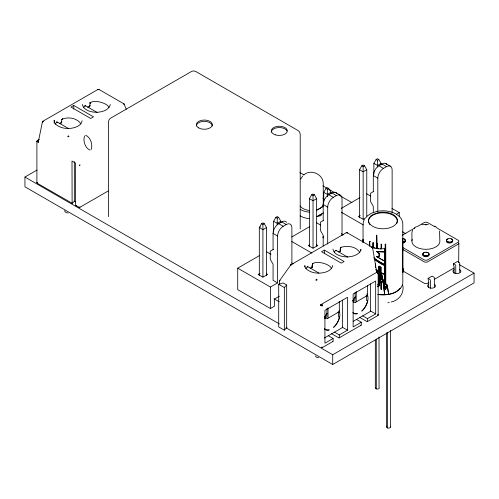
<?xml version="1.0" encoding="UTF-8"?>
<svg xmlns="http://www.w3.org/2000/svg" width="499" height="499" viewBox="0 0 499 499"><rect width="100%" height="100%" fill="white"/><g stroke="black" fill="none" stroke-linecap="round" stroke-linejoin="round"><path stroke-width="0.75" d="M87.656 107.216A13.155 7.597 0 0 1 89.034 106.605L90.013 105.613C87.961 97.742 107.703 102.414 108.969 107.472M310.06 268.169A13.155 7.597 0 0 1 311.438 267.558L312.418 266.566C310.372 258.694 330.107 263.372 331.38 268.431M375.317 387.904L375.317 340.362M378.055 286.856L378.991 285.646L379.153 266.142L380.88 267.177L380.837 272.666L384.642 274.519L384.61 248.571L380.818 248.945L381.08 248.047L381.629 248.047L381.654 244.173L381.629 248.047L380.818 248.945L377.069 248.658L370.994 247.124M386.588 426.963L386.594 332.864M402.874 272.098L402.45 272.591L402.444 268.924M399.736 216.828C401.826 219.061 403.08 222.092 402.805 225.174L402.805 283.675C400.161 293.992 386.625 295.807 377.712 294.441M402.3 251.215L402.693 251.184L402.712 248.14L402.693 238.765L402.3 238.796M375.435 263.896L375.585 267.464M402.375 269.048L402.774 269.023C403.148 271.824 402.163 274.369 402.755 268.106L402.362 268.131M402.419 271.618L402.818 271.606L402.805 269.31L402.406 269.31L402.774 269.023M381.616 279.371C379.795 278.872 379.483 281.835 381.355 281.767C382.041 281.823 382.858 281.218 382.664 280.469C381.124 278.685 381.567 276.365 381.654 273.758L381.117 273.471L381.629 273.988L384.037 284.854L383.575 285.871L384.617 294.173L383.625 286.239M458.7 262.43L458.843 243.188M379.49 280.338L380.737 279.178L380.837 267.408L379.078 266.366L379.49 280.338L378.991 285.646L379.153 266.142M402.444 271.369L402.444 269.965M311.438 267.558L311.769 267.907A0.798 0.462 -60 0 0 312.312 267.108C311.326 266.042 313.272 263.179 312.574 263.659L312.898 263.522M338.253 251.895A13.155 7.597 0 0 1 339.632 251.284C341.422 250.741 339.682 247.972 341.085 247.248C347.298 245.651 355.824 246.132 359.567 252.151M312.231 266.84L312.418 263.965M402.693 270.084L402.762 271.518L402.369 271.543M377.007 247.516L377.182 243.699L377.069 248.658L377.525 247.585L376.888 247.735L377.412 247.803L377.525 243.755M402.693 238.765L402.699 271.256L402.712 248.67M402.693 269.672L402.693 266.659L402.3 266.691M377.924 284.343L378.448 285.584L377.905 286.382M385.646 284.461C389.831 288.166 380.338 286.825 385.683 284.006L385.683 244.086L385.739 284.23L387.28 285.235L388.54 293.755L387.33 285.596M386.301 284.131C387.935 284.642 387.149 286.95 385.683 287.068L385.739 289.351L387.305 285.871M37.126 141.573L37.144 141.392A0.798 0.462 -60 0 1 37.406 140.843L37.406 140.518A0.798 0.462 60 0 0 37.126 140.918A0.798 0.462 0 0 0 37.126 141.573L38.429 142.321L37.144 141.392M321.549 305.781L321.624 305.413A0.798 0.462 -60 0 1 321.967 304.908L322.398 305.051A0.798 0.462 60 0 1 322.678 305.781A0.798 0.462 0 0 1 321.549 305.781L320.252 305.026L321.568 305.6M382.926 279.845L381.654 273.758L381.629 279.147L383.082 280.07M381.629 279.147L381.978 279.003M383.201 280.338C383.687 281.411 381.592 283.045 381.386 281.536C376.508 278.604 386.532 279.608 381.136 281.623L381.716 281.623L381.386 281.536M380.132 279.434L379.564 280.076A1.784 1.435 17.1 0 0 379.664 280.843L381.117 281.96L381.117 289.183L381.629 289.439L381.117 289.183L381.105 281.498M377.855 286.713L378.984 285.846L379.596 281.08L379.078 266.366M381.386 279.34L381.117 278.897L380.481 279.053M82.085 120.739C81.362 127.07 70.895 129.384 64.421 128.181C61.365 127.794 57.965 126.278 55.957 124.469C54.079 124.681 54.104 115.774 54.185 123.06M110.279 104.466C108.196 114.851 84.45 114.851 82.372 104.466M332.683 265.418C331.96 271.749 321.487 274.07 315.019 272.859C311.962 272.473 308.557 270.957 306.554 269.154C304.939 268.924 304.652 262.811 304.777 266.965M381.654 247.816L381.08 248.047L381.117 244.148M381.261 289.426L381.117 281.96M380.88 267.177L380.737 279.178L381.117 278.897L380.831 279.047L381.117 273.471M382.845 281.43L382.471 281.835L383.163 280.925A1.977 1.616 -0.9 0 0 383.213 280.201L382.284 279.122M38.298 141.947L42.459 121.744M381.08 282.191L379.995 281.342M56.661 122.03L57.223 122.249L56.661 122.03L55.395 123.952M84.849 105.757L85.41 105.975L84.849 105.757L83.657 107.535M307.259 266.709L307.821 266.934L307.259 266.709L305.987 268.63M335.447 250.436L336.008 250.654L335.447 250.436L334.255 252.213M378.984 285.846L379.053 285.615A1.778 1.422 19.9 0 0 378.947 284.879L378.392 284.149M38.273 141.579L38.535 141.08M378.903 286.077L380.182 281.785M412.573 230.207L411.937 232.285L411.937 240.749M61.826 121.887L60.847 122.879A13.155 7.597 0 0 0 59.468 123.49M89.814 105.925L89.539 106.256M312.218 266.878L311.95 267.208M379.078 253.461L376.92 251.521L379.078 253.461L379.078 256.723L376.714 256.711L379.153 256.498L379.153 253.236M402.412 268.188L402.419 266.99M378.959 285.372L378.616 284.374M364.364 219.335L363.384 221.55L363.041 224.806L363.072 242.526M378.049 314.956L377.512 315.605M376.757 272.354L372.622 247.803M300.685 179.004L302.656 176.066M377.412 273.047L377.525 271.275L377.007 270.92L376.888 272.629M346.281 232.69L290.73 264.919A0.798 0.63 35.3 0 0 290.867 265.605A0.798 0.462 -60 0 1 291.428 264.632A0.798 0.462 60 0 0 291.036 264.589L279.777 280.388M266.528 275.716L266.528 227.575L264.27 223.671L262.917 222.891L261.563 223.671L259.312 227.575L259.312 275.716M273.627 232.135L273.627 221.263L275.885 217.358L277.238 216.578L278.592 217.358L280.843 221.263L280.843 222.816M309.43 246.78L309.43 198.639L311.682 194.735L313.035 193.955L314.389 194.735L316.647 198.639L316.647 246.001M323.751 202.419L323.751 192.327L326.003 188.422L327.356 187.643L328.71 188.422L330.968 192.327L330.968 193.88M359.548 217.845L359.548 169.704L361.806 165.799L363.153 165.019L364.507 165.799L366.765 169.704L366.765 217.065M373.87 174.263L373.87 163.391L376.121 159.487L377.475 158.707L378.828 159.487L381.086 163.391L381.086 164.944M84.549 135.921C82.778 140.718 85.161 148.24 90.082 150.13M91.18 149.494C92.957 144.704 90.575 137.175 85.653 135.291M290.817 264.776L291.036 264.589M124.37 104.341L124.02 104.372A0.798 0.462 60 0 0 123.621 103.948A0.798 0.462 -60 0 1 124.189 104.279L126.284 109.262M61.352 122.529L61.627 122.199M340.137 250.935L340.43 250.411M400.217 288.042C394.902 294.535 386.251 295.314 378.186 294.485M74.339 161.595L74.339 201.134L72.293 203.355L37.294 183.27M284.343 330.195L284.343 287.555L286.675 284.991L283.133 282.952L278.704 284.299L278.704 326.939L284.343 330.195L287.062 327.207L286.675 326.982L286.675 284.991M60.847 122.879L61.171 123.228A0.798 0.462 -60 0 0 61.733 122.249L61.62 119.504C67.265 116.479 77.046 117.795 80.782 123.746M90.013 103.006C89.184 103.798 91.436 102.245 90.487 102.569M90.013 105.613L89.92 105.975A0.798 0.462 -60 0 1 89.358 106.954L89.034 106.605M373.645 242.838L373.458 247.049L372.971 246.918L372.971 242.888L372.971 246.918L373.539 247.972L373.458 243.044L372.971 242.888M373.458 247.049L373.645 245.514M385.559 244.329L385.147 244.13L385.191 284.274L384.492 284.28L383.644 285.191A1.977 1.609 -3.7 0 0 383.588 285.915L384.249 286.819L385.147 287.106L385.378 289.376L385.739 289.351L386.02 286.962M402.805 269.31L402.425 269.628L402.824 269.647M402.425 270.127L402.468 268.206M366.896 216.26L371.031 213.416L376.589 211.476M414.126 228.205L416.172 226.696M320.464 304.858L376.782 272.298M385.415 284.461L385.209 284.611C387.168 284.305 386.968 286.9 385.134 286.644C382.639 286.158 386.026 284.212 385.191 284.274M386.644 286.875L386.064 287.199M303.685 174.962C310.702 168.625 323.184 174.051 323.258 183.545L323.258 204.21A11.957 6.905 0 0 1 316.397 209.867M378.011 286.158L378.541 285.359L378.117 284.499M369.522 241.429L370.196 241.466L369.522 241.429L369.522 246.032M42.777 121.319L98.029 89.421M73.771 105.439L70.952 107.067L90.687 118.463L93.506 116.835L73.771 105.439L73.771 109.056M37.294 140.556L39.315 139.389M459.205 264.564L474.05 273.134L474.05 282.896L332.714 364.501L24.95 186.813L24.95 177.051L37.063 170.053M79.809 207.359L108.108 191.023M261.563 223.671L262.917 224.456L264.27 223.671M311.682 194.735L313.035 195.514L314.389 194.735M361.806 165.799L363.153 166.579L364.507 165.799M260.515 226.883L259.312 227.575L262.917 229.659L266.528 227.575M275.885 217.358L277.238 218.138L278.592 217.358M326.003 188.422L327.356 189.202L328.71 188.422M376.121 159.487L377.475 160.266L378.828 159.487M316.647 198.639L313.035 200.723L309.43 198.639M366.765 169.704L363.153 171.787L359.548 169.704M280.843 221.263L277.238 223.346L273.627 221.263M330.968 192.327L327.356 194.41L323.751 192.327M381.086 163.391L377.475 165.475L373.87 163.391M273.065 249.55L273.065 233.438A7.972 4.603 -60 0 1 278.704 223.671L281.748 221.918A7.972 4.603 -60 0 1 286.632 222.348M323.184 220.614L323.184 204.503A7.972 4.603 -60 0 1 328.822 194.735L331.866 192.976A7.972 4.603 -60 0 1 336.75 193.412M373.302 191.678L373.302 175.567A7.972 4.603 -60 0 1 378.941 165.799L381.985 164.04A7.972 4.603 -60 0 1 386.868 164.477M279.434 296.163L274.475 299.026L274.475 306.186L270.414 308.532L237.717 289.651L237.717 268.169L270.414 287.044L277.575 282.914L277.575 236.039A7.972 4.603 -60 0 1 283.214 226.278L286.258 224.519A7.972 4.603 -60 0 1 291.896 227.775L291.896 264.657M327.693 243.986L327.693 207.104A7.972 4.603 -60 0 1 333.332 197.342L336.376 195.583A7.972 4.603 -60 0 1 342.015 198.839L342.015 235.721M377.812 211.208L377.812 178.168A7.972 4.603 -60 0 1 383.45 168.406L386.494 166.647A7.972 4.603 -60 0 1 392.133 169.903L392.133 212.93M316.653 210.31L323.577 206.312M316.821 216.722L323.446 212.898M237.717 268.169L259.698 255.476M291.834 236.925L309.817 226.54M341.285 208.37L359.935 197.604M273.502 249.3L270.246 251.178L270.246 259.312L273.065 264.196L273.065 280.307L277.575 282.914M323.62 220.365L320.364 222.242L320.364 230.376L323.184 235.26L323.184 246.001M373.739 191.423L370.483 193.306L370.483 201.44L373.302 206.324L373.302 212.462M259.96 273.427L258.183 274.45L262.917 277.182L267.651 274.45L266.472 273.764M309.486 244.828L308.301 245.514L313.035 248.246L317.776 245.514L316.591 244.828M323.807 236.563L322.622 237.243L323.807 237.929M360.197 215.549L358.419 216.578L363.153 219.311L366.16 217.576M324.369 250.118L321.549 251.746L341.285 263.141L344.098 261.513L324.369 250.118L324.369 253.735M396.693 214.14L399.294 212.636L399.294 216.472M402.3 235.235L414.85 227.987M416.833 226.845L424.1 222.648A2.551 1.472 0 0 1 427.705 222.648L434.972 226.845M382.602 281.642L381.654 281.985L381.629 289.439M327.456 318.549L338.727 312.037M355.644 302.275L366.921 295.764M324.369 338.004L342.408 327.587L342.408 300.149M353.217 321.35L370.601 311.314L370.601 283.875M428.71 287.599A2.389 1.378 60 0 1 428.697 287.318L428.697 281.355A0.798 0.462 60 0 0 428.279 280.482L428.105 278.405L432.103 276.097L433.824 277.088A0.798 0.462 60 0 1 434.386 278.068L434.386 285.983A2.389 1.378 60 0 0 434.535 286.863M454.127 273.246A2.389 1.378 60 0 1 454.065 272.666L454.065 266.703A0.798 0.462 60 0 0 453.647 265.836L453.472 263.759L457.477 261.451L459.192 262.443A0.798 0.462 60 0 1 459.76 263.416L459.76 271.331A2.389 1.378 60 0 0 459.903 272.217M428.915 282.496L427.593 283.257A2.389 1.378 0 0 1 424.212 283.257L402.412 270.67M434.199 279.44L454.021 268M332.546 341.422A0.798 0.462 60 0 0 333.107 341.098L333.107 338.49L324.93 343.212L324.93 310.334L347.485 297.317L347.485 330.195L339.308 334.91L334.517 332.147M360.733 325.148A0.798 0.462 60 0 0 361.295 324.824L361.295 322.217L353.124 326.939L353.124 294.061L375.672 281.043L375.672 313.915L367.495 318.636L362.704 315.873M322.51 347.485L332.939 341.459M339.145 337.879L361.133 325.186M367.333 321.606L377.762 315.586M286.145 327.849L332.714 354.733L474.05 273.134M381.629 282.216L381.997 281.923M373.726 257.677L377.188 260.341L384.61 264.47L384.866 284.361L384.037 284.854L383.251 280.706L383.843 285.079M57.123 121.968L68.344 128.405M307.721 266.647L318.942 273.084M341.085 247.248C341.21 246.837 339.27 249.475 340.499 250.835A0.798 0.462 -60 0 1 339.956 251.633L339.632 251.284M391.166 302.02C398.876 300.492 404.695 292.988 402.693 285.079M387.898 302.781L389.201 302.475M76.285 205.513L75.542 205.089L75.542 163.098L71.999 161.052L72.118 203.38M378.055 314.663A0.798 0.462 0 0 1 377.93 315.218A0.798 0.462 60 0 1 377.643 315.624L377.849 314.938M376.913 211.401C384.48 210.01 393.162 210.977 399.106 216.26M402.45 272.591L402.861 272.535M402.425 272.579L402.836 272.585M421.861 224.718L428.354 224.488M402.256 268.612L402.649 268.574M402.263 270.608L402.656 270.577M402.687 249.151L402.294 249.182L424.1 261.775A2.551 1.472 0 0 0 427.705 261.775L458.094 244.229A2.551 1.472 0 0 0 458.756 242.807M402.3 239.682L402.693 239.651M402.3 241.697L402.693 241.666L402.369 240.443M402.3 242.52L402.693 242.489M402.3 244.572L402.693 244.541M402.3 245.458L402.693 245.427M402.3 250.33L402.693 250.298M402.3 252.269L402.693 252.238L402.456 250.13M402.3 253.118L402.693 253.087M402.3 255.525L402.693 255.494M402.3 256.38L402.693 256.349A19.935 11.508 0 0 0 402.406 255.419M402.3 258.669L402.693 258.638L402.425 257.247M402.3 259.729L402.693 259.698L402.394 258.257M402.3 260.422L402.693 260.391M402.3 261.276L402.693 261.245M402.3 262.568L402.693 262.536M402.3 263.422L402.693 263.397M402.3 265.836L402.693 265.805L402.325 265.212M402.294 272.092L402.812 272.535M425.179 224.793L426.626 224.793M402.874 271.188L402.83 268.724L402.406 268.412M402.468 272.373L402.868 272.367L402.462 272.523M62.3 118.843L62.681 118.893L61.62 119.504M402.437 271.506L402.818 271.606M363.066 242.358L363.066 239.451L363.465 239.47L363.465 240.356A19.536 11.277 0 0 0 363.434 241.728M363.465 240.356L363.066 240.337A19.935 11.508 0 0 0 363.035 241.741M381.08 244.379L381.448 244.398M377.188 248.44L378.654 248.552M68.132 213.067L65.893 212.505L64.377 210.771M318.73 357.746L316.491 357.184L315.243 355.955M376.92 251.521L384.642 251.951L376.795 251.739M386.001 284.05L385.739 284.23M384.885 287.293L385.378 289.376L384.885 287.293L383.743 286.507M352.874 300.778L354.352 301.009A1.597 0.923 60 0 0 355.095 300.211L355.095 292.339M353.255 302.219L354.739 302.456A3.187 1.84 60 0 0 356.224 300.866L356.224 292.271A3.187 1.84 60 0 0 356.143 291.553M324.681 317.052L326.165 317.283A1.597 0.923 60 0 0 326.907 316.491L326.907 308.613M324.331 318.381L326.552 318.73A3.187 1.84 60 0 0 328.036 317.139L328.036 308.544A3.187 1.84 60 0 0 327.955 307.827M377.412 243.98L376.888 243.886L376.739 235.148L376.888 247.735M373.726 247.772L375.111 248.04M373.171 246.718L373.645 246.849M377.905 273.072L376.626 272.479L377.93 273.234A0.798 0.462 0 0 1 377.93 273.882A0.798 0.462 60 0 0 377.643 273.153L377.643 272.828A0.798 0.462 -60 0 1 377.905 273.072L377.93 273.234M384.866 284.361L384.642 265.58L380.818 263.734L374.718 259.68M384.642 264.695L380.818 262.842L374.125 258.326M381.486 263.809L383.987 265.044M380.88 272.435L384.642 274.519M381.33 259.274L384.642 261.164L376.714 256.711M385.97 163.647L390.48 166.254M381.985 164.04L386.494 166.647M378.941 165.799L383.45 168.406M373.302 175.567L377.812 178.168M434.392 226.059L436.737 227.413M436.956 227.987L458.094 240.194A2.551 1.472 0 0 1 458.094 242.277L427.705 259.823A2.551 1.472 0 0 1 424.1 259.823L402.3 247.236M366.597 193.762L370.601 196.07M391.952 208.401L399.294 212.636M335.852 192.583L340.362 195.19M299.924 172.604L303.972 174.937M322.865 185.853L326.92 188.185M328.267 188.965L334.342 192.477M339.744 195.589L351.889 202.606M402.506 231.829L405.88 233.775M331.866 192.976L336.376 195.583M453.472 263.759L455.194 264.751A0.798 0.462 60 0 1 455.755 265.73L455.755 273.645M328.822 194.735L333.332 197.342M341.291 212.225L363.316 224.937M323.184 204.503L327.693 207.104M428.105 278.405L429.82 279.396A0.798 0.462 60 0 1 430.388 280.376L430.388 288.291M98.871 89.39L124.02 103.911M347.079 232.69L372.235 247.217M341.291 233.707L343.293 234.861M316.478 222.697L320.483 225.005M85.36 105.676L97.193 112.506M335.958 250.355L347.791 257.191M281.748 221.918L286.258 224.519M278.704 223.671L283.214 226.278M291.84 241.541L311.863 253.099M273.065 233.438L277.575 236.039M291.84 263.023L293.175 263.796M370.364 310.852L375.672 313.915M266.354 251.633L271.026 254.328M359.598 317.333L366.933 321.568A0.798 0.462 60 0 0 367.495 321.244L367.495 318.636M356.504 319.454L361.295 322.217M278.704 284.299L284.343 287.555M342.177 327.126L347.485 330.195M274.001 298.751L279.34 301.833M331.405 333.606L338.746 337.842A0.798 0.462 60 0 0 339.308 337.517L339.308 334.91M328.317 335.727L333.107 338.49M74.339 201.134L75.592 201.858M75.761 205.482L79.01 207.359M24.95 177.051L279.396 323.951M380.862 263.503L376.034 260.359M376.839 256.492L380.675 258.944M376.04 269.603L379.078 271.643M376.177 269.385L379.153 271.419M402.437 271.88L402.55 271.581M378.024 284.174L378.529 284.592M375.928 269.772L377.412 271.493L376.159 270.165M379.939 281.573L379.596 281.08M381.629 273.988L380.837 272.666L381.08 273.695M439.563 231L439.869 241.722A13.991 8.078 0 0 1 423.938 249.232A13.991 8.078 0 0 1 412.255 239.458M332.964 249.144C333.688 255.476 344.16 257.79 350.635 256.586C353.691 256.199 357.097 254.683 359.093 252.874C360.715 252.65 360.995 246.537 360.871 250.691M382.983 281.492L383.575 285.871M402.562 267.782L402.618 268.225M402.83 268.724L402.755 268.106L402.762 271.518M387.33 332.621L387.586 427.961M369.796 241.572L369.809 246.182M379.022 337.006L379.034 387.33A1.996 1.148 0 0 1 377.306 389.052A1.996 1.148 0 0 1 375.579 387.33M376.29 339.027L376.308 388.902M390.574 330.494L390.574 426.963M378.161 273.558L378.161 314.894M377.475 160.266L377.475 167.028M377.007 270.92L377.007 272.41M367.495 285.765L367.495 294.354A3.187 1.84 60 0 1 366.017 295.944M363.153 166.579L363.153 219.148M332.714 354.733L332.714 364.501M327.356 189.202L327.356 196.737M313.035 195.514L313.035 248.084M300.211 229.016L300.211 134.094L299.562 131.954L298.221 130.644L195.614 71.407L193.618 70.889L191.628 71.407L110.441 118.275L109.1 119.585L108.451 121.725L108.451 216.647M279.596 280.893L279.596 283.987M277.238 218.138L277.238 224.899M270.414 287.044L270.414 308.532M262.917 224.456L262.917 277.02M36.895 141.242L36.895 182.584M98.683 89.57A0.798 0.549 11.9 0 0 97.916 89.62A0.798 0.462 60 0 1 98.471 89.427A0.798 0.462 -60 0 1 99.014 89.595M37.294 182.815A0.798 0.462 60 0 0 37.406 182.983L37.544 183.295A0.798 0.462 -60 0 1 37.2 183.189L37.544 183.295L37.126 182.908A0.798 0.462 0 0 1 37.126 182.26A0.798 0.462 60 0 0 37.2 182.628M346.924 232.796A0.798 0.63 35.3 0 0 346.194 232.777A0.798 0.462 60 0 1 346.68 232.734A0.798 0.462 -60 0 1 347.242 233.058A0.798 0.63 35.3 0 0 347.098 232.908M377.762 315.125A0.798 0.462 -60 0 1 377.512 315.437M339.426 312.156A0.798 0.561 -15 0 1 338.478 312.199L338.478 316.921A0.798 0.324 11.6 0 0 339.426 317.127A11.751 6.786 -60 0 1 333.55 327.307L333.606 327.456A11.957 6.905 -60 0 0 339.077 310.734M324.587 328.71A11.751 6.786 -60 0 0 329.246 329.789L329.228 329.982A11.957 6.905 -60 0 1 324.487 328.885M324.487 317.938A11.751 6.786 -60 0 1 327.244 313.366M324.706 317.214A11.957 6.905 -60 0 1 327.188 313.272M339.233 301.321A3.187 1.84 60 0 1 339.308 302.038L339.308 310.627A3.187 1.84 60 0 1 337.823 312.218M367.114 294.597A11.751 6.786 -60 0 1 367.613 295.882A0.798 0.561 -15 0 1 366.665 295.926L366.665 300.648A0.798 0.324 11.6 0 0 367.613 300.853A11.751 6.786 -60 0 1 361.738 311.033L361.794 311.183A11.957 6.905 -60 0 0 366.927 293.905M352.774 312.436A11.751 6.786 -60 0 0 357.434 313.515L357.415 313.709A11.957 6.905 -60 0 1 353.623 313.372M352.993 300.966A11.751 6.786 -60 0 1 355.431 297.092M352.893 300.941A11.957 6.905 -60 0 1 355.375 296.999M390.505 426.664A1.996 1.148 0 0 1 388.322 428.105A1.996 1.148 0 0 1 386.856 426.389M363.278 242.19A19.935 11.508 0 0 1 363.066 239.451M368.786 222.616A14.396 8.308 0 0 1 383.812 212.823A14.396 8.308 0 0 1 396.686 223.589M369.815 224.531A14.396 8.308 0 0 1 369.042 223.271M363.459 241.086A19.536 11.277 0 0 1 363.465 239.47M428.161 252.956A3.187 1.84 0 0 1 428.161 255.557A3.187 1.84 0 0 1 423.651 255.557A3.187 1.84 0 0 1 423.651 252.956M424.312 252.662A3.187 1.84 0 0 1 425.079 252.475M426.732 252.475A3.187 1.84 0 0 1 427.5 252.662M403.822 238.99A3.187 1.84 0 0 1 405.388 240.824A3.187 1.84 0 0 1 403.049 242.364M403.024 238.541A3.081 1.778 0 0 1 405.307 240.256A3.081 1.778 0 0 1 403.024 241.978M451.177 238.99A3.187 1.84 0 0 1 452.025 241.766A3.187 1.84 0 0 1 447.141 241.766A3.187 1.84 0 0 1 447.99 238.99M428.984 254.428A3.187 1.84 0 0 1 425.903 256.748A3.187 1.84 0 0 1 422.821 254.428M452.344 240.312A3.187 1.84 0 0 1 449.58 243.075A3.187 1.84 0 0 1 446.823 240.312M404.988 240.312A3.187 1.84 0 0 1 403.049 243.013M271.337 132.141A7.972 4.603 0 0 1 278.274 127.582A7.972 4.603 0 0 1 287.012 130.95M196.357 125.96A7.972 4.603 0 0 1 204.334 121.357A7.972 4.603 0 0 1 212.306 125.96M309.611 210.441A11.957 6.905 0 0 1 300.067 205.906M309.636 218.668A14.908 8.608 0 0 1 300.192 215.83M309.636 212.162A14.908 8.608 0 0 1 300.192 209.324M322.859 198.14A14.908 8.608 0 0 1 324.063 199.113M320.302 214.252A1.796 1.035 0 0 1 318.967 215.25M434.33 284.28A3.948 2.277 0 0 1 434.33 287.505A3.948 2.277 0 0 1 428.753 287.505A3.948 2.277 0 0 1 428.753 284.28M459.704 269.635A3.948 2.277 0 0 1 459.704 272.859A3.948 2.277 0 0 1 454.121 272.859A3.948 2.277 0 0 1 454.121 269.635M321.637 213.765A3.237 1.871 0 0 1 317.67 216.061M402.599 247.978C402.468 250.854 402.419 244.653 402.599 247.978M385.415 286.657L385.147 289.164L385.502 289.139L385.415 286.657L385.783 286.7L385.415 286.657M279.908 280.282L279.702 280.663A0.798 0.462 0 0 0 279.627 281.012L279.727 281.049A0.798 0.63 35.3 0 1 279.908 280.282M322.073 305.238L321.624 305.413L322.398 305.051L321.967 304.908L322.073 305.238M382.303 279.82L381.878 279.565L382.303 279.82M402.593 250.585L402.693 251.184L402.593 250.585M79.965 165.063L79.809 165.256A0.798 0.462 0 0 1 79.204 165.3L79.965 165.063M370.801 216.067L369.416 217.626A14.396 8.308 0 0 0 381.273 228.723A14.396 8.308 0 0 0 397.241 219.504A14.396 8.308 0 0 0 378.024 212.661L372.765 214.657L370.801 216.067M90.263 102.626L89.957 102.838L90.263 102.626M68.862 136.458L67.808 136.826A0.798 0.462 -60 0 1 68.375 135.847A0.798 0.462 60 0 1 68.862 136.458M79.41 207.322L79.129 207.397A0.798 0.462 -60 0 1 78.848 206.991A0.798 0.462 0 0 0 79.971 206.991A0.798 0.462 60 0 1 79.69 207.397L79.41 207.322M322.111 347.441L321.83 347.516A0.798 0.462 -60 0 1 321.549 347.117A0.798 0.462 0 0 0 322.678 347.117A0.798 0.462 60 0 1 322.398 347.516L322.111 347.441M43.22 121.326A0.798 0.462 60 0 0 42.671 121.519A0.798 0.549 11.9 0 0 42.658 122.305A0.798 0.462 -60 0 1 43.22 121.326M316.023 280.126A0.798 0.349 -9.6 0 0 317.133 279.983A0.798 0.462 60 0 0 316.584 279.153A0.798 0.462 -60 0 0 316.023 280.126M372.385 248.084A0.798 0.462 60 0 0 371.836 247.255A0.798 0.462 -60 0 1 372.397 247.579A0.798 0.349 -9.6 0 1 372.385 248.084M424.362 255.469A3.081 1.778 0 0 0 428.984 253.929A3.081 1.778 0 0 0 424.362 252.388A3.081 1.778 0 0 0 424.362 255.469M448.04 241.803A3.081 1.778 0 0 0 452.662 240.256A3.081 1.778 0 0 0 448.04 238.715A3.081 1.778 0 0 0 448.04 241.803M275.329 134.83A7.972 4.603 0 0 0 287.287 130.838A7.972 4.603 0 0 0 275.329 126.852A7.972 4.603 0 0 0 275.329 134.83M198.696 127.912A7.972 4.603 0 0 0 212.031 125.848A7.972 4.603 0 0 0 202.27 120.209A7.972 4.603 0 0 0 198.696 127.912"/></g></svg>
